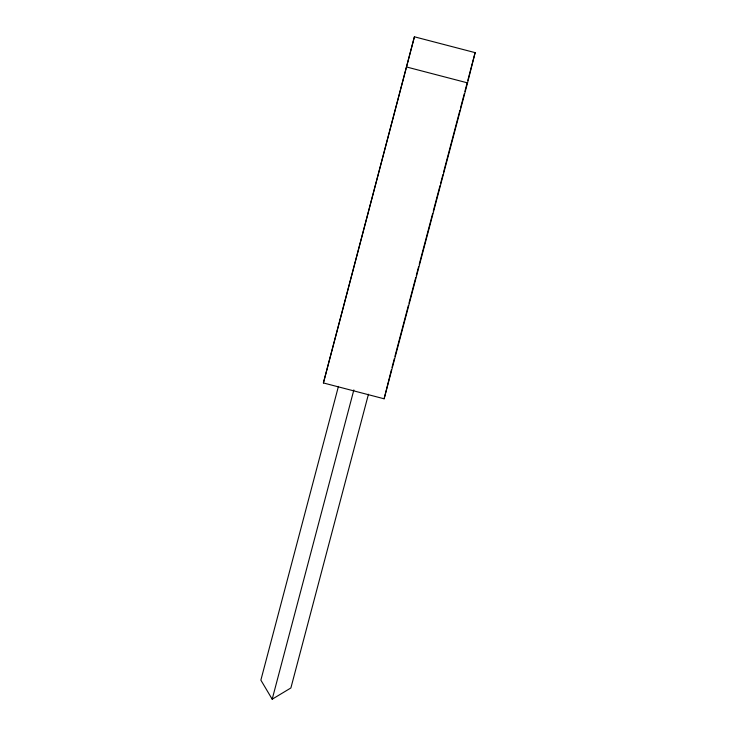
<?xml version="1.0" encoding="UTF-8"?>
<svg xmlns="http://www.w3.org/2000/svg" width="736" height="736" viewBox="0 0 736 736"><rect width="100%" height="100%" fill="white"/><g stroke="black" fill="none" stroke-linecap="round" stroke-linejoin="round"><path stroke-width="1.1" d="M323.398 382.95L414.414 36.8L475.134 52.642L467.535 82.883L384.118 398.792L323.398 382.95L414.414 36.8M384.118 398.792L391.451 369.628M338.431 386.391L260.866 680.128L272.191 699.2L290.886 687.967L368.451 394.229M272.191 699.2L353.85 389.942M392.012 367.439L394.358 358.57M394.938 356.353L408.406 305.366M408.986 303.149L415.72 277.656M416.309 275.439L418.646 266.57M419.235 264.353L432.694 213.366M433.283 211.149L440.008 185.656M440.597 183.439L442.943 174.57M443.523 172.353L459.917 110.28M460.497 108.063L464.306 93.656M464.894 91.439L467.231 82.57M467.82 80.353L475.134 52.642M406.815 67.05L467.535 82.883"/></g></svg>
